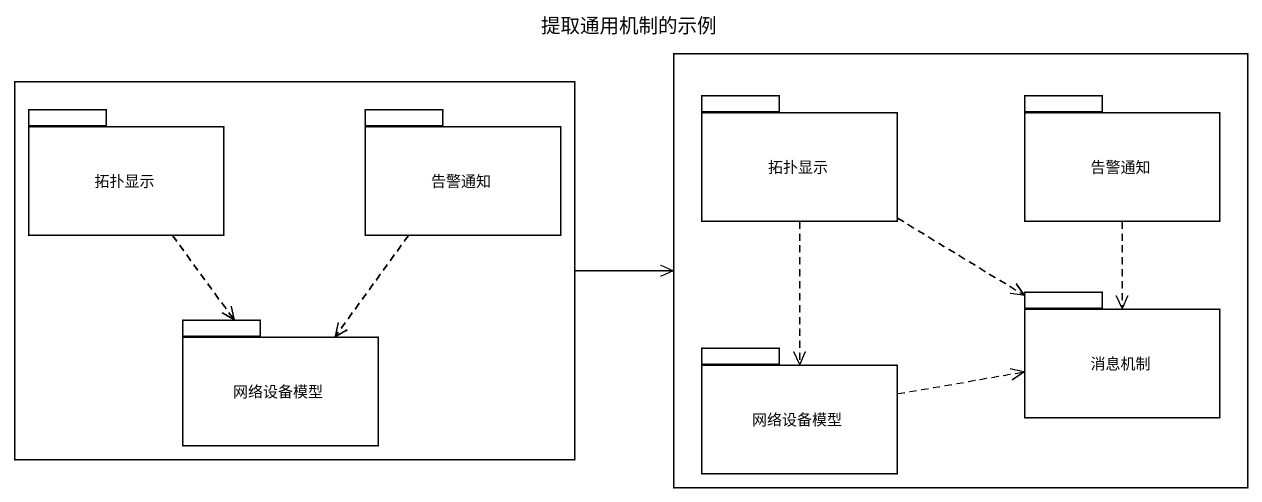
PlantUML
@startuml
title 提取通用机制的示例
rectangle " " as rectangle1 {
  package "拓扑显示" as 拓扑显示_2 {
  }
  package "告警通知" as 告警通知_2 {
  }
  package 网络设备模型 {
  }
}
rectangle " " as rectangle2 {
  package 拓扑显示 {
  }
  package 告警通知 {
  }
  package "网络设备模型" as 网络设备模型_2 {
  }
  package 消息机制 {
  }
}
rectangle1 -right-> rectangle2
拓扑显示 ..> 网络设备模型_2
拓扑显示 ..> 消息机制
告警通知 ..> 消息机制
拓扑显示_2 ..> 网络设备模型
告警通知_2 ..> 网络设备模型
网络设备模型_2 .right.> 消息机制
@enduml
